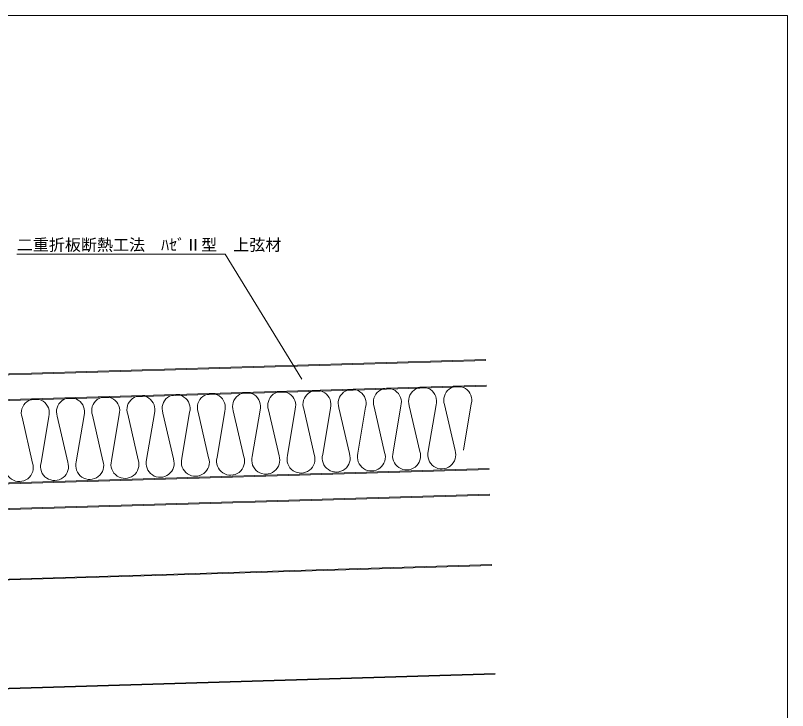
# Model space of a CAD drawing. Units: millimetres at full size, sheet at 1:5; details may follow other scales. Extents: x -3142 to 7368, y -2477 to 558.
# Drawn here: x 4486 to 5209, y -1733 to -1082 of the extents above; entities that cross this region are included whole.
import ezdxf
from ezdxf.enums import TextEntityAlignment as Align

# ---------------------------------------------------------------- set-up
doc = ezdxf.new("R2010")
doc.units = ezdxf.units.MM
doc.header["$LTSCALE"] = 5
doc.layers.add('0-0_0', color=7, linetype='Continuous', lineweight=18)
doc.styles.add('ＭＳ ゴシック', font='')
doc.styles.get('ＭＳ ゴシック').set_extended_font_data('MS Gothic')

msp = doc.modelspace()

# ---------------------------------------------------------------- linework, layer by layer
at = {"layer": '0-0_0'}
for p, q in [((3633.559, -1443.313), (4926.449, -1404.489)), ((3633.589, -1444.312), (4926.479, -1405.488)), ((3634.28, -1467.302), (4927.17, -1428.478)), ((3634.31, -1468.301), (4927.2, -1429.478)), ((3977.976, -1535.016), (4929.511, -1506.443)), ((3978.006, -1536.016), (4929.541, -1507.442)), ((3978.696, -1559.005), (4930.231, -1530.432)), ((3978.726, -1560.005), (4930.261, -1531.431)), ((3639.322, -1635.226), (4932.212, -1596.402)), ((3639.346, -1636.026), (4932.236, -1597.202)), ((3983.738, -1726.93), (4935.274, -1698.356)), ((3983.756, -1727.529), (4935.292, -1698.956))]:
    msp.add_line(p, q, dxfattribs=at)
at = {"layer": '0-0_0', "color": 9}
for p, q in [((4715.17, -1451.93), (4707.907, -1495.267)), ((4723.087, -1451.693), (4732.937, -1494.515)), ((4748.116, -1450.941), (4740.853, -1494.277)), ((4756.033, -1450.703), (4765.883, -1493.526)), ((4781.062, -1449.952), (4773.799, -1493.288)), ((4788.979, -1449.714), (4798.829, -1492.536)), ((4814.008, -1448.963), (4806.746, -1492.298)), ((4821.925, -1448.725), (4831.775, -1491.547)), ((4846.955, -1447.973), (4839.692, -1491.309)), ((4854.871, -1447.735), (4864.721, -1490.558)), ((4879.901, -1446.984), (4872.638, -1490.32)), ((4887.817, -1446.746), (4897.668, -1489.568)), ((4912.847, -1445.994), (4905.584, -1489.331)), ((4492.464, -1458.618), (4502.314, -1501.44)), ((4517.493, -1457.866), (4510.23, -1501.202)), ((4525.41, -1457.629), (4535.26, -1500.451)), ((4550.439, -1456.877), (4543.176, -1500.213)), ((4558.356, -1456.639), (4568.206, -1499.462)), ((4583.386, -1455.888), (4576.123, -1499.224)), ((4591.302, -1455.65), (4601.152, -1498.472)), ((4616.332, -1454.898), (4609.069, -1498.235)), ((4624.248, -1454.661), (4634.098, -1497.483)), ((4649.278, -1453.909), (4642.015, -1497.245)), ((4657.194, -1453.671), (4667.045, -1496.494)), ((4682.224, -1452.92), (4674.961, -1496.256)), ((4690.14, -1452.682), (4699.991, -1495.504))]:
    msp.add_line(p, q, dxfattribs=at)
at = {"layer": '0-0_0'}
msp.add_lwpolyline([(3248.823, -1082.489), (5208.823, -1082.489), (5208.823, -2477.489), (3248.823, -2477.489)], close=True, dxfattribs=at)
at = {"layer": '0-0_0', "color": 4}
msp.add_lwpolyline([(4754.27, -1422.84), (4682.545, -1305.973), (4487.545, -1305.973)], dxfattribs=at)
at = {"layer": '0-0_0', "color": 9}
for centre, start, end in [((4867.271, -1443.532), 344.71295, 198.72704), ((4900.217, -1442.542), 344.71295, 198.72704), ((4636.648, -1450.457), 344.71295, 198.72704), ((4669.594, -1449.468), 344.71295, 198.72704), ((4702.54, -1448.478), 344.71295, 198.72704), ((4735.487, -1447.489), 344.71295, 198.72704), ((4768.433, -1446.5), 344.71295, 198.72704), ((4801.379, -1445.51), 344.71295, 198.72704), ((4834.325, -1444.521), 344.71295, 198.72704), ((4504.863, -1454.414), 344.71295, 198.72704), ((4537.81, -1453.425), 344.71295, 198.72704), ((4570.756, -1452.436), 344.71295, 198.72704), ((4603.702, -1451.446), 344.71295, 198.72704), ((4687.591, -1499.708), 164.71295, 18.72704), ((4720.537, -1498.719), 164.71295, 18.72704), ((4753.483, -1497.729), 164.71295, 18.72704), ((4786.429, -1496.74), 164.71295, 18.72704), ((4819.375, -1495.751), 164.71295, 18.72704), ((4852.322, -1494.761), 164.71295, 18.72704), ((4885.268, -1493.772), 164.71295, 18.72704), ((4489.914, -1505.644), 164.71295, 18.72704), ((4522.86, -1504.655), 164.71295, 18.72704), ((4555.806, -1503.665), 164.71295, 18.72704), ((4588.752, -1502.676), 164.71295, 18.72704), ((4621.698, -1501.687), 164.71295, 18.72704), ((4654.645, -1500.697), 164.71295, 18.72704)]:
    msp.add_arc(centre, 13.093, start, end, dxfattribs=at)

# ---------------------------------------------------------------- texts
at = {"layer": '0-0_0', "style": 'ＭＳ ゴシック'}
msp.add_text('二重折板断熱工法\u3000ﾊｾﾞⅡ型\u3000上弦材', height=11, dxfattribs=at).set_placement((4487.545, -1305.973), align=Align.BOTTOM_LEFT)

doc.saveas('drawing.dxf')
